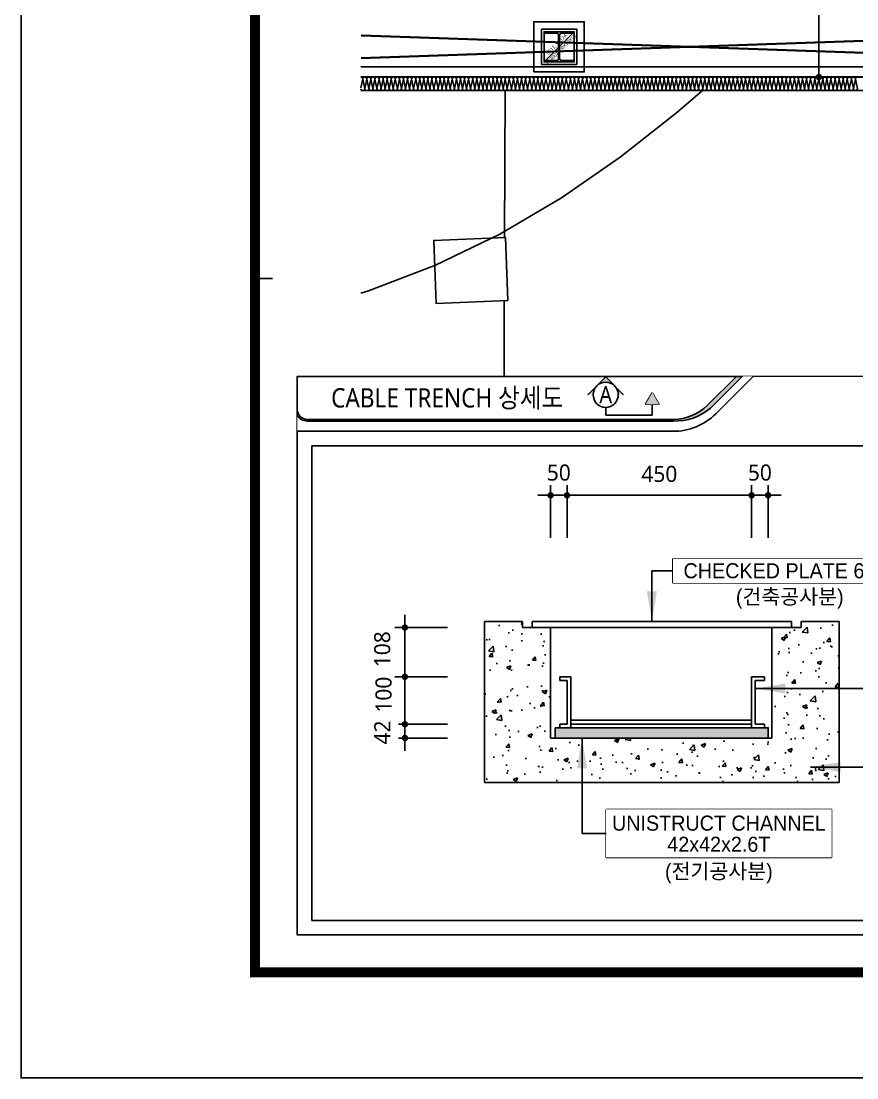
# Model space of a CAD drawing. Header units: millimetres. Extents: x 3355 to 129505, y 4600 to 34300.
# Drawn here: x 3355 to 11667, y 4600 to 15112 of the extents above; entities that cross this region are included whole.
import ezdxf
from ezdxf.enums import TextEntityAlignment as Align
from ezdxf.xclip import XClip

# ---------------------------------------------------------------- set-up
doc = ezdxf.new("R2010")
doc.units = ezdxf.units.MM
doc.header["$LTSCALE"] = 800
doc.header["$XCLIPFRAME"] = 0
for name, pattern in [('CEN', [62, 60, -1, 0, -1]), ('PHANTOM2', [1.25, 0.625, -0.125, 0.125, -0.125, 0.125, -0.125]), ('점선1', [2, 1.25, -0.75])]:
    doc.linetypes.add(name, pattern=pattern)
doc.layers.get('Defpoints').update_dxf_attribs({"color": 167})
for name, color, linetype in [('arch', 8, 'Continuous'), ('DETAIL', 2, 'Continuous'), ('DIM', 6, 'Continuous'), ('SYM', 3, 'Continuous'), ('XR-SHEET-SHT', 5, 'Continuous'), ('XREF', 7, 'CEN'), ('전선스케즐', 2, 'Continuous')]:
    doc.layers.add(name, color=color, linetype=linetype)
doc.layers.add('XR-SHEET-TEMP', color=171, linetype='Continuous', plot=False)
doc.layers.add('건축도면', color=9, linetype='Continuous', lineweight=25)
doc.styles.add('GHS', font='malgun.ttf')
doc.styles.add('돋움', font='')
doc.styles.add('맑은고딕', font='malgun.ttf')
doc.styles.add('스타일1', font='malgun.ttf')
doc.styles.get('돋움').set_extended_font_data('Dotum')
doc.dimstyles.new('Copy of PSD MI', dxfattribs={"dimscale": 100, "dimtxt": 1.5, "dimasz": 0.8, "dimexe": 1.25, "dimexo": 1.5, "dimgap": 0.6, "dimtad": 1, "dimdec": 0, "dimzin": 1, "dimdsep": 46, "dimlunit": 6, "dimtxsty": '맑은고딕', "dimblk": 'DOT', "dimcen": 2.5, "dimadec": 0, "dimazin": 0, "dimtfac": 1, "dimtdec": 0, "dimtix": 1, "dimtmove": 2, "dimatfit": 3, "dimfxl": 1, "dimtolj": 1, "dimtzin": 1, "dimarcsym": 0})

# ---------------------------------------------------------------- blocks, each defined once
blk = doc.blocks.new('XR-현황측량도')
at = {"color": 0}
blk.add_lwpolyline([(87949, 77003, 0.113814), (91117, 74545, 0.13394), (93095, 74047), (94071, 74047), (99828, 74046), (108550, 74046), (116948, 74022), (126987, 74021), (128740, 73975), (135159, 74063), (143027, 74044), (151690, 74037), (154883, 74051), (162789, 74142), (171655, 74152), (178948, 74224), (185441, 74258), (186412, 74405), (193068, 76972, 0.271364), (196517, 81929), (196870, 86053), (196859, 91789), (196871, 109951)], format="xyb", dxfattribs=at)
at = {"color": 0, "elevation": 94000}
blk.add_lwpolyline([(130410, 75138), (131039, 75205), (131039, 75205), (131744, 75304), (131744, 75304), (132444, 75434), (132444, 75434), (133135, 75601), (133135, 75601), (133815, 75810), (133815, 75810), (134479, 76066), (134479, 76066), (135121, 76374), (135121, 76374), (135733, 76735), (135733, 76735), (136317, 77142), (136317, 77142), (136877, 77582), (136877, 77582), (137136, 77803)], dxfattribs=at)
at = {"color": 0}
for points in [[(135174, 77803), (135168, 76340)], [(135165, 75713), (135159, 74063)]]:
    blk.add_lwpolyline(points, dxfattribs=at)
blk.add_lwpolyline([(135175, 76340), (135199, 75714), (134487, 75686), (134463, 76312)], close=True, dxfattribs=at)
blk = doc.blocks.new('*U144')
at = {"color": 0}
for points in [[(-34728.1, 0, -0.414214), (-34743.1, 15), (-34728.1, 85, 1), (-34758.1, 85), (-34743.1, 15, -0.414214), (-34758.1, 0, 0.414214)], [(-34698.1, 0, -0.414214), (-34713.1, 15), (-34698.1, 85, 1), (-34728.1, 85), (-34713.1, 15, -0.414214), (-34728.1, 0, 0.414214)], [(-34668.1, 0, -0.414214), (-34683.1, 15), (-34668.1, 85, 1), (-34698.1, 85), (-34683.1, 15, -0.414214), (-34698.1, 0, 0.414214)], [(-34638.1, 0, -0.414214), (-34653.1, 15), (-34638.1, 85, 1), (-34668.1, 85), (-34653.1, 15, -0.414214), (-34668.1, 0, 0.414214)], [(-34608.1, 0, -0.414214), (-34623.1, 15), (-34608.1, 85, 1), (-34638.1, 85), (-34623.1, 15, -0.414214), (-34638.1, 0, 0.414214)], [(-34578.1, 0, -0.414214), (-34593.1, 15), (-34578.1, 85, 1), (-34608.1, 85), (-34593.1, 15, -0.414214), (-34608.1, 0, 0.414214)], [(-34548.1, 0, -0.414214), (-34563.1, 15), (-34548.1, 85, 1), (-34578.1, 85), (-34563.1, 15, -0.414214), (-34578.1, 0, 0.414214)], [(-34518.1, 0, -0.414214), (-34533.1, 15), (-34518.1, 85, 1), (-34548.1, 85), (-34533.1, 15, -0.414214), (-34548.1, 0, 0.414214)], [(-34488.1, 0, -0.414214), (-34503.1, 15), (-34488.1, 85, 1), (-34518.1, 85), (-34503.1, 15, -0.414214), (-34518.1, 0, 0.414214)], [(-34458.1, 0, -0.414214), (-34473.1, 15), (-34458.1, 85, 1), (-34488.1, 85), (-34473.1, 15, -0.414214), (-34488.1, 0, 0.414214)], [(-34428.1, 0, -0.414214), (-34443.1, 15), (-34428.1, 85, 1), (-34458.1, 85), (-34443.1, 15, -0.414214), (-34458.1, 0, 0.414214)], [(-34398.1, 0, -0.414214), (-34413.1, 15), (-34398.1, 85, 1), (-34428.1, 85), (-34413.1, 15, -0.414214), (-34428.1, 0, 0.414214)], [(-34368.1, 0, -0.414214), (-34383.1, 15), (-34368.1, 85, 1), (-34398.1, 85), (-34383.1, 15, -0.414214), (-34398.1, 0, 0.414214)], [(-34338.1, 0, -0.414214), (-34353.1, 15), (-34338.1, 85, 1), (-34368.1, 85), (-34353.1, 15, -0.414214), (-34368.1, 0, 0.414214)], [(-34308.1, 0, -0.414214), (-34323.1, 15), (-34308.1, 85, 1), (-34338.1, 85), (-34323.1, 15, -0.414214), (-34338.1, 0, 0.414214)], [(-34278.1, 0, -0.414214), (-34293.1, 15), (-34278.1, 85, 1), (-34308.1, 85), (-34293.1, 15, -0.414214), (-34308.1, 0, 0.414214)], [(-34248.1, 0, -0.414214), (-34263.1, 15), (-34248.1, 85, 1), (-34278.1, 85), (-34263.1, 15, -0.414214), (-34278.1, 0, 0.414214)], [(-34218.1, 0, -0.414214), (-34233.1, 15), (-34218.1, 85, 1), (-34248.1, 85), (-34233.1, 15, -0.414214), (-34248.1, 0, 0.414214)], [(-34188.1, 0, -0.414214), (-34203.1, 15), (-34188.1, 85, 1), (-34218.1, 85), (-34203.1, 15, -0.414214), (-34218.1, 0, 0.414214)], [(-34158.1, 0, -0.414214), (-34173.1, 15), (-34158.1, 85, 1), (-34188.1, 85), (-34173.1, 15, -0.414214), (-34188.1, 0, 0.414214)], [(-34128.1, 0, -0.414214), (-34143.1, 15), (-34128.1, 85, 1), (-34158.1, 85), (-34143.1, 15, -0.414214), (-34158.1, 0, 0.414214)], [(-34098.1, 0, -0.414214), (-34113.1, 15), (-34098.1, 85, 1), (-34128.1, 85), (-34113.1, 15, -0.414214), (-34128.1, 0, 0.414214)], [(-34068.1, 0, -0.414214), (-34083.1, 15), (-34068.1, 85, 1), (-34098.1, 85), (-34083.1, 15, -0.414214), (-34098.1, 0, 0.414214)], [(-34038.1, 0, -0.414214), (-34053.1, 15), (-34038.1, 85, 1), (-34068.1, 85), (-34053.1, 15, -0.414214), (-34068.1, 0, 0.414214)], [(-34008.1, 0, -0.414214), (-34023.1, 15), (-34008.1, 85, 1), (-34038.1, 85), (-34023.1, 15, -0.414214), (-34038.1, 0, 0.414214)], [(-33978.1, 0, -0.414214), (-33993.1, 15), (-33978.1, 85, 1), (-34008.1, 85), (-33993.1, 15, -0.414214), (-34008.1, 0, 0.414214)], [(-33948.1, 0, -0.414214), (-33963.1, 15), (-33948.1, 85, 1), (-33978.1, 85), (-33963.1, 15, -0.414214), (-33978.1, 0, 0.414214)], [(-33918.1, 0, -0.414214), (-33933.1, 15), (-33918.1, 85, 1), (-33948.1, 85), (-33933.1, 15, -0.414214), (-33948.1, 0, 0.414214)], [(-33888.1, 0, -0.414214), (-33903.1, 15), (-33888.1, 85, 1), (-33918.1, 85), (-33903.1, 15, -0.414214), (-33918.1, 0, 0.414214)], [(-33858.1, 0, -0.414214), (-33873.1, 15), (-33858.1, 85, 1), (-33888.1, 85), (-33873.1, 15, -0.414214), (-33888.1, 0, 0.414214)], [(-33828.1, 0, -0.414214), (-33843.1, 15), (-33828.1, 85, 1), (-33858.1, 85), (-33843.1, 15, -0.414214), (-33858.1, 0, 0.414214)], [(-33798.1, 0, -0.414214), (-33813.1, 15), (-33798.1, 85, 1), (-33828.1, 85), (-33813.1, 15, -0.414214), (-33828.1, 0, 0.414214)], [(-33768.1, 0, -0.414214), (-33783.1, 15), (-33768.1, 85, 1), (-33798.1, 85), (-33783.1, 15, -0.414214), (-33798.1, 0, 0.414214)], [(-33738.1, 0, -0.414214), (-33753.1, 15), (-33738.1, 85, 1), (-33768.1, 85), (-33753.1, 15, -0.414214), (-33768.1, 0, 0.414214)], [(-33708.1, 0, -0.414214), (-33723.1, 15), (-33708.1, 85, 1), (-33738.1, 85), (-33723.1, 15, -0.414214), (-33738.1, 0, 0.414214)], [(-33678.1, 0, -0.414214), (-33693.1, 15), (-33678.1, 85, 1), (-33708.1, 85), (-33693.1, 15, -0.414214), (-33708.1, 0, 0.414214)], [(-33648.1, 0, -0.414214), (-33663.1, 15), (-33648.1, 85, 1), (-33678.1, 85), (-33663.1, 15, -0.414214), (-33678.1, 0, 0.414214)], [(-33618.1, 0, -0.414214), (-33633.1, 15), (-33618.1, 85, 1), (-33648.1, 85), (-33633.1, 15, -0.414214), (-33648.1, 0, 0.414214)], [(-33588.1, 0, -0.414214), (-33603.1, 15), (-33588.1, 85, 1), (-33618.1, 85), (-33603.1, 15, -0.414214), (-33618.1, 0, 0.414214)], [(-33558.1, 0, -0.414214), (-33573.1, 15), (-33558.1, 85, 1), (-33588.1, 85), (-33573.1, 15, -0.414214), (-33588.1, 0, 0.414214)], [(-33528.1, 0, -0.414214), (-33543.1, 15), (-33528.1, 85, 1), (-33558.1, 85), (-33543.1, 15, -0.414214), (-33558.1, 0, 0.414214)], [(-33498.1, 0, -0.414214), (-33513.1, 15), (-33498.1, 85, 1), (-33528.1, 85), (-33513.1, 15, -0.414214), (-33528.1, 0, 0.414214)], [(-33468.1, 0, -0.414214), (-33483.1, 15), (-33468.1, 85, 1), (-33498.1, 85), (-33483.1, 15, -0.414214), (-33498.1, 0, 0.414214)], [(-33438.1, 0, -0.414214), (-33453.1, 15), (-33438.1, 85, 1), (-33468.1, 85), (-33453.1, 15, -0.414214), (-33468.1, 0, 0.414214)], [(-33408.1, 0, -0.414214), (-33423.1, 15), (-33408.1, 85, 1), (-33438.1, 85), (-33423.1, 15, -0.414214), (-33438.1, 0, 0.414214)], [(-33378.1, 0, -0.414214), (-33393.1, 15), (-33378.1, 85, 1), (-33408.1, 85), (-33393.1, 15, -0.414214), (-33408.1, 0, 0.414214)], [(-33348.1, 0, -0.414214), (-33363.1, 15), (-33348.1, 85, 1), (-33378.1, 85), (-33363.1, 15, -0.414214), (-33378.1, 0, 0.414214)], [(-33318.1, 0, -0.414214), (-33333.1, 15), (-33318.1, 85, 1), (-33348.1, 85), (-33333.1, 15, -0.414214), (-33348.1, 0, 0.414214)], [(-33288.1, 0, -0.414214), (-33303.1, 15), (-33288.1, 85, 1), (-33318.1, 85), (-33303.1, 15, -0.414214), (-33318.1, 0, 0.414214)], [(-33258.1, 0, -0.414214), (-33273.1, 15), (-33258.1, 85, 1), (-33288.1, 85), (-33273.1, 15, -0.414214), (-33288.1, 0, 0.414214)], [(-33228.1, 0, -0.414214), (-33243.1, 15), (-33228.1, 85, 1), (-33258.1, 85), (-33243.1, 15, -0.414214), (-33258.1, 0, 0.414214)], [(-33198.1, 0, -0.414214), (-33213.1, 15), (-33198.1, 85, 1), (-33228.1, 85), (-33213.1, 15, -0.414214), (-33228.1, 0, 0.414214)], [(-33168.1, 0, -0.414214), (-33183.1, 15), (-33168.1, 85, 1), (-33198.1, 85), (-33183.1, 15, -0.414214), (-33198.1, 0, 0.414214)], [(-33138.1, 0, -0.414214), (-33153.1, 15), (-33138.1, 85, 1), (-33168.1, 85), (-33153.1, 15, -0.414214), (-33168.1, 0, 0.414214)], [(-33108.1, 0, -0.414214), (-33123.1, 15), (-33108.1, 85, 1), (-33138.1, 85), (-33123.1, 15, -0.414214), (-33138.1, 0, 0.414214)], [(-33078.1, 0, -0.414214), (-33093.1, 15), (-33078.1, 85, 1), (-33108.1, 85), (-33093.1, 15, -0.414214), (-33108.1, 0, 0.414214)], [(-33048.1, 0, -0.414214), (-33063.1, 15), (-33048.1, 85, 1), (-33078.1, 85), (-33063.1, 15, -0.414214), (-33078.1, 0, 0.414214)], [(-33018.1, 0, -0.414214), (-33033.1, 15), (-33018.1, 85, 1), (-33048.1, 85), (-33033.1, 15, -0.414214), (-33048.1, 0, 0.414214)], [(-32988.1, 0, -0.414214), (-33003.1, 15), (-32988.1, 85, 1), (-33018.1, 85), (-33003.1, 15, -0.414214), (-33018.1, 0, 0.414214)], [(-32958.1, 0, -0.414214), (-32973.1, 15), (-32958.1, 85, 1), (-32988.1, 85), (-32973.1, 15, -0.414214), (-32988.1, 0, 0.414214)], [(-32928.1, 0, -0.414214), (-32943.1, 15), (-32928.1, 85, 1), (-32958.1, 85), (-32943.1, 15, -0.414214), (-32958.1, 0, 0.414214)], [(-32898.1, 0, -0.414214), (-32913.1, 15), (-32898.1, 85, 1), (-32928.1, 85), (-32913.1, 15, -0.414214), (-32928.1, 0, 0.414214)], [(-32868.1, 0, -0.414214), (-32883.1, 15), (-32868.1, 85, 1), (-32898.1, 85), (-32883.1, 15, -0.414214), (-32898.1, 0, 0.414214)], [(-32838.1, 0, -0.414214), (-32853.1, 15), (-32838.1, 85, 1), (-32868.1, 85), (-32853.1, 15, -0.414214), (-32868.1, 0, 0.414214)], [(-32808.1, 0, -0.414214), (-32823.1, 15), (-32808.1, 85, 1), (-32838.1, 85), (-32823.1, 15, -0.414214), (-32838.1, 0, 0.414214)], [(-32778.1, 0, -0.414214), (-32793.1, 15), (-32778.1, 85, 1), (-32808.1, 85), (-32793.1, 15, -0.414214), (-32808.1, 0, 0.414214)], [(-32748.1, 0, -0.414214), (-32763.1, 15), (-32748.1, 85, 1), (-32778.1, 85), (-32763.1, 15, -0.414214), (-32778.1, 0, 0.414214)], [(-32718.1, 0, -0.414214), (-32733.1, 15), (-32718.1, 85, 1), (-32748.1, 85), (-32733.1, 15, -0.414214), (-32748.1, 0, 0.414214)], [(-32688.1, 0, -0.414214), (-32703.1, 15), (-32688.1, 85, 1), (-32718.1, 85), (-32703.1, 15, -0.414214), (-32718.1, 0, 0.414214)], [(-32658.1, 0, -0.414214), (-32673.1, 15), (-32658.1, 85, 1), (-32688.1, 85), (-32673.1, 15, -0.414214), (-32688.1, 0, 0.414214)], [(-32628.1, 0, -0.414214), (-32643.1, 15), (-32628.1, 85, 1), (-32658.1, 85), (-32643.1, 15, -0.414214), (-32658.1, 0, 0.414214)], [(-32598.1, 0, -0.414214), (-32613.1, 15), (-32598.1, 85, 1), (-32628.1, 85), (-32613.1, 15, -0.414214), (-32628.1, 0, 0.414214)], [(-32568.1, 0, -0.414214), (-32583.1, 15), (-32568.1, 85, 1), (-32598.1, 85), (-32583.1, 15, -0.414214), (-32598.1, 0, 0.414214)], [(-32538.1, 0, -0.414214), (-32553.1, 15), (-32538.1, 85, 1), (-32568.1, 85), (-32553.1, 15, -0.414214), (-32568.1, 0, 0.414214)], [(-32508.1, 0, -0.414214), (-32523.1, 15), (-32508.1, 85, 1), (-32538.1, 85), (-32523.1, 15, -0.414214), (-32538.1, 0, 0.414214)], [(-32478.1, 0, -0.414214), (-32493.1, 15), (-32478.1, 85, 1), (-32508.1, 85), (-32493.1, 15, -0.414214), (-32508.1, 0, 0.414214)], [(-32448.1, 0, -0.414214), (-32463.1, 15), (-32448.1, 85, 1), (-32478.1, 85), (-32463.1, 15, -0.414214), (-32478.1, 0, 0.414214)], [(-32418.1, 0, -0.414214), (-32433.1, 15), (-32418.1, 85, 1), (-32448.1, 85), (-32433.1, 15, -0.414214), (-32448.1, 0, 0.414214)], [(-32388.1, 0, -0.414214), (-32403.1, 15), (-32388.1, 85, 1), (-32418.1, 85), (-32403.1, 15, -0.414214), (-32418.1, 0, 0.414214)], [(-32358.1, 0, -0.414214), (-32373.1, 15), (-32358.1, 85, 1), (-32388.1, 85), (-32373.1, 15, -0.414214), (-32388.1, 0, 0.414214)], [(-32328.1, 0, -0.414214), (-32343.1, 15), (-32328.1, 85, 1), (-32358.1, 85), (-32343.1, 15, -0.414214), (-32358.1, 0, 0.414214)], [(-32298.1, 0, -0.414214), (-32313.1, 15), (-32298.1, 85, 1), (-32328.1, 85), (-32313.1, 15, -0.414214), (-32328.1, 0, 0.414214)], [(-32268.1, 0, -0.414214), (-32283.1, 15), (-32268.1, 85, 1), (-32298.1, 85), (-32283.1, 15, -0.414214), (-32298.1, 0, 0.414214)], [(-32238.1, 0, -0.414214), (-32253.1, 15), (-32238.1, 85, 1), (-32268.1, 85), (-32253.1, 15, -0.414214), (-32268.1, 0, 0.414214)], [(-32208.1, 0, -0.414214), (-32223.1, 15), (-32208.1, 85, 1), (-32238.1, 85), (-32223.1, 15, -0.414214), (-32238.1, 0, 0.414214)], [(-32178.1, 0, -0.414214), (-32193.1, 15), (-32178.1, 85, 1), (-32208.1, 85), (-32193.1, 15, -0.414214), (-32208.1, 0, 0.414214)], [(-32148.1, 0, -0.414214), (-32163.1, 15), (-32148.1, 85, 1), (-32178.1, 85), (-32163.1, 15, -0.414214), (-32178.1, 0, 0.414214)], [(-32118.1, 0, -0.414214), (-32133.1, 15), (-32118.1, 85, 1), (-32148.1, 85), (-32133.1, 15, -0.414214), (-32148.1, 0, 0.414214)], [(-32088.1, 0, -0.414214), (-32103.1, 15), (-32088.1, 85, 1), (-32118.1, 85), (-32103.1, 15, -0.414214), (-32118.1, 0, 0.414214)], [(-32058.1, 0, -0.414214), (-32073.1, 15), (-32058.1, 85, 1), (-32088.1, 85), (-32073.1, 15, -0.414214), (-32088.1, 0, 0.414214)], [(-32028.1, 0, -0.414214), (-32043.1, 15), (-32028.1, 85, 1), (-32058.1, 85), (-32043.1, 15, -0.414214), (-32058.1, 0, 0.414214)], [(-31998.1, 0, -0.414214), (-32013.1, 15), (-31998.1, 85, 1), (-32028.1, 85), (-32013.1, 15, -0.414214), (-32028.1, 0, 0.414214)], [(-31968.1, 0, -0.414214), (-31983.1, 15), (-31968.1, 85, 1), (-31998.1, 85), (-31983.1, 15, -0.414214), (-31998.1, 0, 0.414214)], [(-31938.1, 0, -0.414214), (-31953.1, 15), (-31938.1, 85, 1), (-31968.1, 85), (-31953.1, 15, -0.414214), (-31968.1, 0, 0.414214)], [(-31908.1, 0, -0.414214), (-31923.1, 15), (-31908.1, 85, 1), (-31938.1, 85), (-31923.1, 15, -0.414214), (-31938.1, 0, 0.414214)], [(-31878.1, 0, -0.414214), (-31893.1, 15), (-31878.1, 85, 1), (-31908.1, 85), (-31893.1, 15, -0.414214), (-31908.1, 0, 0.414214)], [(-31848.1, 0, -0.414214), (-31863.1, 15), (-31848.1, 85, 1), (-31878.1, 85), (-31863.1, 15, -0.414214), (-31878.1, 0, 0.414214)], [(-31818.1, 0, -0.414214), (-31833.1, 15), (-31818.1, 85, 1), (-31848.1, 85), (-31833.1, 15, -0.414214), (-31848.1, 0, 0.414214)], [(-31788.1, 0, -0.414214), (-31803.1, 15), (-31788.1, 85, 1), (-31818.1, 85), (-31803.1, 15, -0.414214), (-31818.1, 0, 0.414214)], [(-31758.1, 0, -0.414214), (-31773.1, 15), (-31758.1, 85, 1), (-31788.1, 85), (-31773.1, 15, -0.414214), (-31788.1, 0, 0.414214)], [(-31728.1, 0, -0.414214), (-31743.1, 15), (-31728.1, 85, 1), (-31758.1, 85), (-31743.1, 15, -0.414214), (-31758.1, 0, 0.414214)], [(-31698.1, 0, -0.414214), (-31713.1, 15), (-31698.1, 85, 1), (-31728.1, 85), (-31713.1, 15, -0.414214), (-31728.1, 0, 0.414214)], [(-31668.1, 0, -0.414214), (-31683.1, 15), (-31668.1, 85, 1), (-31698.1, 85), (-31683.1, 15, -0.414214), (-31698.1, 0, 0.414214)], [(-31638.1, 0, -0.414214), (-31653.1, 15), (-31638.1, 85, 1), (-31668.1, 85), (-31653.1, 15, -0.414214), (-31668.1, 0, 0.414214)], [(-31608.1, 0, -0.414214), (-31623.1, 15), (-31608.1, 85, 1), (-31638.1, 85), (-31623.1, 15, -0.414214), (-31638.1, 0, 0.414214)], [(-31578.1, 0, -0.414214), (-31593.1, 15), (-31578.1, 85, 1), (-31608.1, 85), (-31593.1, 15, -0.414214), (-31608.1, 0, 0.414214)], [(-31548.1, 0, -0.414214), (-31563.1, 15), (-31548.1, 85, 1), (-31578.1, 85), (-31563.1, 15, -0.414214), (-31578.1, 0, 0.414214)], [(-31518.1, 0, -0.414214), (-31533.1, 15), (-31518.1, 85, 1), (-31548.1, 85), (-31533.1, 15, -0.414214), (-31548.1, 0, 0.414214)], [(-31488.1, 0, -0.414214), (-31503.1, 15), (-31488.1, 85, 1), (-31518.1, 85), (-31503.1, 15, -0.414214), (-31518.1, 0, 0.414214)], [(-31458.1, 0, -0.414214), (-31473.1, 15), (-31458.1, 85, 1), (-31488.1, 85), (-31473.1, 15, -0.414214), (-31488.1, 0, 0.414214)], [(-31428.1, 0, -0.414214), (-31443.1, 15), (-31428.1, 85, 1), (-31458.1, 85), (-31443.1, 15, -0.414214), (-31458.1, 0, 0.414214)], [(-31398.1, 0, -0.414214), (-31413.1, 15), (-31398.1, 85, 1), (-31428.1, 85), (-31413.1, 15, -0.414214), (-31428.1, 0, 0.414214)], [(-31368.1, 0, -0.414214), (-31383.1, 15), (-31368.1, 85, 1), (-31398.1, 85), (-31383.1, 15, -0.414214), (-31398.1, 0, 0.414214)], [(-31338.1, 0, -0.414214), (-31353.1, 15), (-31338.1, 85, 1), (-31368.1, 85), (-31353.1, 15, -0.414214), (-31368.1, 0, 0.414214)], [(-31308.1, 0, -0.414214), (-31323.1, 15), (-31308.1, 85, 1), (-31338.1, 85), (-31323.1, 15, -0.414214), (-31338.1, 0, 0.414214)], [(-31278.1, 0, -0.414214), (-31293.1, 15), (-31278.1, 85, 1), (-31308.1, 85), (-31293.1, 15, -0.414214), (-31308.1, 0, 0.414214)], [(-31248.1, 0, -0.414214), (-31263.1, 15), (-31248.1, 85, 1), (-31278.1, 85), (-31263.1, 15, -0.414214), (-31278.1, 0, 0.414214)], [(-31218.1, 0, -0.414214), (-31233.1, 15), (-31218.1, 85, 1), (-31248.1, 85), (-31233.1, 15, -0.414214), (-31248.1, 0, 0.414214)], [(-31188.1, 0, -0.414214), (-31203.1, 15), (-31188.1, 85, 1), (-31218.1, 85), (-31203.1, 15, -0.414214), (-31218.1, 0, 0.414214)], [(-31158.1, 0, -0.414214), (-31173.1, 15), (-31158.1, 85, 1), (-31188.1, 85), (-31173.1, 15, -0.414214), (-31188.1, 0, 0.414214)], [(-31128.1, 0, -0.414214), (-31143.1, 15), (-31128.1, 85, 1), (-31158.1, 85), (-31143.1, 15, -0.414214), (-31158.1, 0, 0.414214)], [(-31098.1, 0, -0.414214), (-31113.1, 15), (-31098.1, 85, 1), (-31128.1, 85), (-31113.1, 15, -0.414214), (-31128.1, 0, 0.414214)]]:
    blk.add_lwpolyline(points, format="xyb", dxfattribs=at)
blk = doc.blocks.new('S-SC12A')
at = {"color": 0}
blk.add_line((-150, -150), (150, 150), dxfattribs=at)
for points in [[(-175, 175), (175, 175), (175, -175), (-175, -175)], [(-150, 150), (150, 150), (150, -150), (-150, -150)]]:
    blk.add_lwpolyline(points, close=True, dxfattribs=at)
blk.add_lwpolyline([(-150, -150), (-150, -135), (-23, -135, 0.414214), (-5, -117), (-5, 117, 0.414214), (-23, 135), (-150, 135), (-150, 150), (150, 150), (150, 135), (23, 135, 0.414214), (5, 117), (5, -117, 0.414214), (23, -135), (150, -135), (150, -150)], format="xyb", close=True, dxfattribs=at)
at = {"color": 0, "style": '스타일1'}
blk.add_text('H-300X300X10X15', height=35, rotation=45, dxfattribs=at).set_placement((19, -23), align=Align.MIDDLE_CENTER)
blk.add_text('SC12, SC12A', height=35, rotation=45, dxfattribs=at).set_placement((-109, -83))
blk = doc.blocks.new('XR-PLAN', base_point=(461, 408))
at = {"layer": 'arch'}
for p, q in [((53190, 42700), (67000, 42700)), ((52900, 42600), (67000, 42600)), ((52900, 42465), (67000, 42465))]:
    blk.add_line(p, q, dxfattribs=at)
at = {"layer": 'arch', "linetype": 'PHANTOM2', "ltscale": 3, "const_width": 20}
for points in [[(53700, 43100), (65300, 42700)], [(53700, 42700), (65300, 43100)]]:
    blk.add_lwpolyline(points, dxfattribs=at)
at = {"layer": 'arch', "ltscale": 3}
blk.add_lwpolyline([(57950, 42650), (58450, 42650), (58450, 43150), (57950, 43150)], close=True, dxfattribs=at)
at = {"layer": 'arch'}
ref = blk.add_blockref('XR-현황측량도', (-77510, -35338), dxfattribs=at)
XClip(ref).set_block_clipping_path([(86810.4680804907, 39538.2997129494), (224210.4680804907, 149938.2997129495)])
blk.add_blockref('S-SC12A', (58200, 42900), dxfattribs=at)
at = {"layer": 'arch', "xscale": 1.35, "yscale": 1.35, "zscale": 1.35, "rotation": 180}
blk.add_blockref('*U144', (14244, 42600), dxfattribs=at)
blk = doc.blocks.new('XR-FORM-EE', base_point=(461, 408))
at = {"layer": 'XR-SHEET-SHT', "color": 5}
blk.add_lwpolyline([(0, 118800), (168200, 118800), (168200, 0), (0, 0)], close=True, dxfattribs=at)
at = {"layer": 'XR-SHEET-SHT', "color": 5, "const_width": 400}
blk.add_lwpolyline([(9300, 114600), (163900, 114600), (163900, 4200), (9300, 4200)], close=True, dxfattribs=at)
at = {"layer": 'XR-SHEET-TEMP'}
blk.add_line((9300, 31800), (10000, 31800), dxfattribs=at)
blk = doc.blocks.new('DOT')
at = {"color": 0, "linetype": 'ByBlock'}
blk.add_line((-0.5, 0), (-1, 0), dxfattribs=at)
at = {"color": 0, "linetype": 'ByBlock', "const_width": 0.5}
blk.add_lwpolyline([(-0.25, 0, 1), (0.25, 0, 1)], format="xyb", close=True, dxfattribs=at)
blk = doc.blocks.new('*D222')
at = {"layer": 'Defpoints', "color": 0, "ltscale": 2, "transparency": 16777216}
for p in [(13106, 15256), (11289, 14556), (13106, 14556, 0)]:
    blk.add_point(p, dxfattribs=at)
at = {"layer": 'DIM', "color": 0, "lineweight": -2, "ltscale": 2, "transparency": 16777216}
for p, q in [((12986, 15256), (11189, 15256)), ((11289, 15192), (11289, 14620)), ((12986, 14556), (11189, 14556))]:
    blk.add_line(p, q, dxfattribs=at)
at = {"layer": 'DIM', "color": 0, "lineweight": -2, "ltscale": 2, "transparency": 16777216, "xscale": 64, "yscale": 64, "zscale": 64}
for p, rotation in [((11289, 15256), 90), ((11289, 14556), 270)]:
    blk.add_blockref('DOT', p, dxfattribs=dict(at, rotation=rotation))
blk = doc.blocks.new('_DOT')
at = {"color": 0, "linetype": 'ByBlock'}
blk.add_line((-0.5, 0), (-1, 0), dxfattribs=at)
at = {"color": 0, "linetype": 'ByBlock', "const_width": 0.5}
blk.add_lwpolyline([(-0.25, 0, 1), (0.25, 0, 1)], format="xyb", close=True, dxfattribs=at)
blk = doc.blocks.new('A5')
at = {"layer": 'SYM'}
blk.add_lwpolyline([(0, 0), (0.83, 1.44), (-0.83, 1.44)], close=True, dxfattribs=at)
at = {"color": 6}
blk.add_wipeout([(-0.83, 1.44), (0.83, 1.44), (0, 0)], dxfattribs=at).dxf.layer = 'SYM'
at = {"layer": 'SYM'}
h = blk.add_hatch(color=6, dxfattribs=at)
h.dxf.hatch_style = 1
h.paths.add_polyline_path([(-0.83, 1.44), (0, 0), (0.83, 1.44)])

msp = doc.modelspace()

# ---------------------------------------------------------------- linework, layer by layer
at = {"layer": 'DIM'}
msp.add_line((11288.58041, 14656.12697, 0), (11288.58041, 15106.12697, 0), dxfattribs=at)
at = {"layer": 'SYM'}
msp.add_lwpolyline([(14170.94672, 11578.99828), (6101.58785, 11578.74481), (6101.37771, 6022.30907), (14170.91209, 6022.30907)], close=True, dxfattribs=at)

# ---------------------------------------------------------------- block references
at = {"layer": 'XREF', "xscale": 0.25, "yscale": 0.25, "zscale": 0.25}
msp.add_blockref('XR-FORM-EE', (3469.85398, 4702.54534), dxfattribs=at)
at = {"layer": '건축도면', "color": 1, "linetype": '점선1', "ltscale": 0.2}
ref = msp.add_blockref('XR-PLAN', (-49033.32308, -27635.43025), dxfattribs=at)
XClip(ref).set_block_clipping_path([(56227.7345986668, 39479.2603850555), (77438.0684519374, 60194.2361228569)])
ref = msp.add_blockref('XR-PLAN', (-6983.32308, -27635.43025), dxfattribs=at)
XClip(ref).set_block_clipping_path([(56227.7345986668, 39479.2603850555), (77438.0684519374, 60194.2361228569)])

# ---------------------------------------------------------------- dimensions: what is measured, and where the dimension line sits
at = {"layer": 'DIM', "color": 6, "ltscale": 2}
dim = msp.add_linear_dim(base=(11288.58041, 14556.12697), p1=(13105.64951, 15256.12697), p2=(13105.64951, 14556.12697, 0), angle=270, text=' ', dimstyle='Copy of PSD MI', override={"dimscale": 80, "dimtxt": 2, "dimblk": 'DOT', "dimclrt": 3, "dimfxl": 0.18}, dxfattribs=at)
dim.commit()
dim.dimension.update_dxf_attribs({"geometry": '*D222', "text_midpoint": (11942.58041, 14556.12697), "dimtype": 160})

# ---------------------------------------------------------------- next in the draw order: wipeouts: each hides what was drawn before it
msp.add_wipeout([(14170.94672, 11578.99828), (6101.58785, 11578.74481), (6101.37771, 6022.30907), (14170.91209, 6022.30907)]).dxf.layer = 'SYM'

# ---------------------------------------------------------------- next in the draw order: hatches: boundary and pattern name
at = {"layer": 'arch'}
h = msp.add_hatch(dxfattribs=at)
h.set_pattern_fill('AR-CONC', color=256, scale=60, style=0)
h.set_pattern_definition([(50, (-7374.08, 368.65), (430.356, -37.651), [45, -495]), (355, (-7374.1, 368.65), (-83.251, 451.315), [36, -396]), (100.4514, (-7338.2, 365.5), (347.106, 413.664), [38.244, -420.685]), (46.1842, (-7374.1, 488.65), (640.345, -99.311), [67.5, -742.5]), (96.6356, (-7320.7, 480.4), (560.798, 584.47), [57.366, -631.028]), (351.1842, (-7374.1, 488.65), (560.797, 584.471), [54, -594]), (21, (-7314.08, 458.65), (358.144, -241.5713), [45, -495]), (326, (-7314.1, 458.65), (145.989, 435.09), [36, -396]), (71.4514, (-7284.24, 438.52), (504.1336, 193.518), [38.244, -420.685]), (37.5, (-7374.08, 368.65), (7.2959, 199.7363), [0, -391.2, 0, -402, 0, -397.5]), (7.5, (-7374.08, 368.65), (157.8417, 236.647), [0, -229.2, 0, -382.2, 0, -151.5]), (327.5, (-7507.88, 368.65), (320.2935, -13.5329), [0, -150, 0, -468, 0, -621]), (317.5, (-7567.88, 368.65), (349.9117, 60.063), [0, -195, 0, -310.8, 0, -441])])
h.paths.add_polyline_path([(7964.78794, 7536.89697), (7964.78794, 9140.79565), (8342.23634, 9140.79565), (8342.23634, 9079.97949), (8436.53184, 9079.97949), (8620.63221, 9079.97949), (8620.63221, 7981.05927), (10820.63221, 7981.05927), (10820.63221, 9079.97949), (11018.40956, 9079.97949), (11112.70507, 9079.97949), (11112.70507, 9140.79565), (11490.15347, 9140.79565), (11490.15347, 7536.89697)])
at = {"layer": 'SYM'}
h = msp.add_hatch(color=256, dxfattribs=at)
edge = h.paths.add_edge_path()
edge.add_arc((6200.26894, 11249.64728), 98.68109, 180, 270)
edge.add_line((6200.26894, 11150.9662), (9843.57265, 11150.9662))
edge.add_arc((9840.26123, 11636.07982), 485.12493, 270.391098577, 314.608901422)
edge.add_line((10180.94685, 11290.71116), (10468.9805, 11578.74481))
edge.add_line((10468.9805, 11578.74481), (10526.9018, 11578.74481))
edge.add_line((10526.9018, 11578.74481), (10209.9075, 11261.75051))
edge.add_arc((9865.65287, 11661.73249), 527.728, 267.60810539, 310.717767026, ccw=False)
edge.add_line((9843.6285, 11134.46428), (6200.26894, 11134.46428))
edge.add_arc((6200.26894, 11249.64728), 115.183, 211.048270857, 270, ccw=False)
edge.add_line((6101.58785, 11190.24049), (6101.58785, 11249.64728))
h = msp.add_hatch(color=256, dxfattribs=at)
h.paths.add_polyline_path([(9080.38476, 11484.22293), (8991.71332, 11395.55149), (9043.65585, 11395.55149, -0.1989123673)])
h.paths.add_polyline_path([(9257.72764, 11484.22293), (9169.0562, 11572.89437), (9080.38476, 11484.22293, -0.4142135625)])
h.paths.add_polyline_path([(9257.72764, 11484.22293, -0.1989123674), (9294.45656, 11395.55149), (9346.39909, 11395.55149)])
at = {"layer": '건축도면'}
msp.add_hatch(color=256, dxfattribs=at).paths.add_polyline_path([(8934.07464, 7981.05927), (10785.14421, 7981.05927), (10785.14421, 8082.39707), (10749.65621, 8082.39707), (10620.63221, 8082.39707), (8820.63221, 8082.39707), (8712.63221, 8082.39707), (8666.63221, 8082.39707), (8666.63221, 7981.05927)])

# ---------------------------------------------------------------- next in the draw order: linework, layer by layer
at = {"color": 7}
for p, q in [((7964.78794, 9140.79565), (8342.23634, 9140.79565)), ((8342.23634, 9140.79565), (8342.23634, 9079.97949)), ((8342.23634, 9079.97949), (8620.63221, 9079.97949)), ((8620.63221, 9079.97949), (8620.63221, 7981.05927)), ((10820.63221, 9079.97949), (10820.63221, 7981.05927)), ((11112.70507, 9079.97949), (10820.63221, 9079.97949)), ((11490.15347, 9140.79565), (11112.70507, 9140.79565)), ((11112.70507, 9140.79565), (11112.70507, 9079.97949)), ((8620.63221, 7981.05927), (10820.63221, 7981.05927))]:
    msp.add_line(p, q, dxfattribs=at)
at = {"color": 3}
for p, q in [((8436.53184, 9140.79565), (8436.53184, 9079.97949)), ((8436.53184, 9140.79565), (10820.63221, 9140.79565)), ((8436.53184, 9079.97949), (11018.40956, 9079.97949)), ((11018.40956, 9140.79565), (8634.30919, 9140.79565)), ((11018.40956, 9140.79565), (11018.40956, 9079.97949))]:
    msp.add_line(p, q, dxfattribs=at)
at = {"layer": 'DETAIL', "color": 3}
for p, q in [((8712.63221, 8589.74073), (8712.63221, 8553.74073)), ((8820.63221, 8589.74073), (8712.63221, 8589.74073)), ((8712.63221, 8553.74073), (8784.63221, 8553.74073)), ((8784.63221, 8553.74073), (8784.63221, 8118.21707)), ((8820.63221, 8082.39707), (8820.63221, 8589.74073)), ((10620.63221, 8589.74073), (10620.63221, 8082.39707)), ((10749.65621, 8589.74073), (10620.63221, 8589.74073)), ((10656.63221, 8118.21707), (10656.63221, 8553.74073)), ((10656.63221, 8553.74073), (10749.65621, 8553.74073)), ((10749.65621, 8553.74073), (10749.65621, 8589.74073)), ((8784.63221, 8118.21707), (8712.63221, 8118.21707)), ((8712.63221, 8118.21707), (8712.63221, 8082.39707)), ((8820.63221, 8163.65051), (8820.63221, 8123.33051)), ((10620.63221, 8158.53707), (8820.63221, 8158.53707)), ((8820.63221, 8158.53707), (8820.63221, 8118.21707)), ((8820.63221, 8118.21707), (10620.63221, 8118.21707)), ((10656.63221, 8158.53707), (10656.63221, 8118.21707)), ((10749.65621, 8118.21707), (10656.63221, 8118.21707)), ((10749.65621, 8082.39707), (10749.65621, 8118.21707)), ((8712.63221, 8082.39707), (8820.63221, 8082.39707)), ((10620.63221, 8082.39707), (10749.65621, 8082.39707))]:
    msp.add_line(p, q, dxfattribs=at)
at = {"layer": 'DIM', "color": 6, "ltscale": 2}
for p, q in [((8620.63221, 9971.008), (8620.63221, 10495.20379)), ((8784.63221, 9971.008), (8784.63221, 10495.20379)), ((8784.63221, 9971.008), (8784.63221, 10495.20379)), ((10620.63221, 9971.008), (10620.63221, 10495.20379)), ((10620.63221, 9971.008), (10620.63221, 10495.20379)), ((10784.63221, 9971.008), (10784.63221, 10495.20379)), ((8556.63221, 10395.20379), (8492.63221, 10395.20379)), ((8784.63221, 10395.20379), (8620.63221, 10395.20379)), ((8848.63221, 10395.20379), (10556.63221, 10395.20379)), ((8848.63221, 10395.20379), (8912.63221, 10395.20379)), ((10556.63221, 10395.20379), (10492.63221, 10395.20379)), ((10784.63221, 10395.20379), (10620.63221, 10395.20379)), ((10848.63221, 10395.20379), (10912.63221, 10395.20379)), ((7171.87107, 9143.97949), (7171.87107, 9207.97949)), ((7596.06686, 9079.97949), (7071.87107, 9079.97949)), ((7171.87107, 8589.74073), (7171.87107, 9079.97949)), ((7171.87107, 8525.74073), (7171.87107, 8787.97949)), ((7596.06686, 8589.74073), (7071.87107, 8589.74073)), ((7171.87107, 8525.74073), (7171.87107, 8182.21707)), ((7171.87107, 8182.21707), (7171.87107, 8246.21707)), ((7596.06686, 8118.21707), (7071.87107, 8118.21707)), ((7171.87107, 7981.05927), (7171.87107, 8118.21707)), ((7596.06686, 7981.05927), (7071.87107, 7981.05927)), ((7171.87107, 7917.05927), (7171.87107, 7853.05927))]:
    msp.add_line(p, q, dxfattribs=at)
at = {"layer": 'SYM'}
for p, q in [((8991.71332, 11395.55149), (9169.0562, 11572.89437)), ((9169.0562, 11572.89437), (9346.39909, 11395.55149)), ((9632.58996, 11192.61665), (9632.58996, 11415.79728)), ((9169.0562, 11270.15113), (9169.0562, 11192.61665)), ((9169.0562, 11192.61665), (9632.58996, 11192.61665))]:
    msp.add_line(p, q, dxfattribs=at)
at = {"layer": 'SYM', "color": 6}
for p, q in [((9628.58203, 9643.79887), (9628.58203, 9140.79565)), ((9628.58203, 9643.79887), (9838.12348, 9643.79887)), ((12131.7209, 8473.51897), (10656.63221, 8473.51897)), ((8934.07464, 7031.92633), (8934.07464, 7981.05927)), ((12131.7209, 7692.06606), (11205.85624, 7692.06606))]:
    msp.add_line(p, q, dxfattribs=at)
at = {"layer": 'SYM'}
for points in [[(6101.58785, 11249.64728, 0.4142135624), (6200.26894, 11150.9662), (9843.57265, 11150.9662, 0.1953667434), (10180.94685, 11290.71116), (10468.9805, 11578.74481)], [(10468.9805, 11578.74481), (6101.58785, 11578.74481), (6101.58785, 11249.64728, 0.4142135624), (6200.26894, 11150.9662), (9843.57265, 11150.9662, 0.1953667434), (10180.94685, 11290.71116), (10468.9805, 11578.74481)], [(6101.58785, 11249.64728), (6101.58785, 11190.24049, 0.2630528203), (6200.26894, 11134.46428), (9843.6285, 11134.46428, 0.1903517136), (10209.9075, 11261.75051)]]:
    msp.add_lwpolyline(points, format="xyb", dxfattribs=at)
for points in [[(10209.9075, 11261.75051), (10526.9018, 11578.74481), (10468.9805, 11578.74481)], [(10264.68982, 11206.42608), (10637.00855, 11578.74481), (14170.94672, 11578.99828), (14170.91209, 6022.30907)], [(14170.91209, 6022.30907), (6101.37771, 6022.30907), (6101.58785, 11032.15242), (9836.5665, 11032.15242)]]:
    msp.add_lwpolyline(points, dxfattribs=at)
msp.add_circle((9169.0562, 11395.55149), 125.40036, dxfattribs=at)
for centre, radius, start, end in [((9169.0562, 11395.55149), 125.40036, 90, 270), ((9169.0562, 11395.55149), 125.40036, 270, 90), ((9840.26123, 11636.07982), 603.93871, 269.649477228, 314.649476991)]:
    msp.add_arc(centre, radius, start, end, dxfattribs=at)
at = {"layer": 'SYM', "color": 6}
for points in [[(9628.58203, 9140.79565), (9578.58203, 9440.79565), (9678.58203, 9440.79565)], [(10656.63221, 8473.51897), (10956.63221, 8523.51897), (10956.63221, 8423.51897)], [(8934.07464, 7981.05927), (8984.07464, 7681.05927), (8884.07464, 7681.05927)], [(11205.85624, 7692.06606), (11505.85624, 7742.06606), (11505.85624, 7642.06606)]]:
    msp.add_solid(points, dxfattribs=at)
at = {"layer": '건축도면'}
for p, q in [((7964.78794, 9140.79565), (7964.78794, 7536.89697)), ((11490.15347, 9140.79565), (11490.15347, 7536.89697)), ((8666.63221, 8082.39707), (8666.63221, 7981.05927)), ((8712.63221, 8082.39707), (8666.63221, 8082.39707)), ((10749.65621, 8082.39707), (10785.14421, 8082.39707)), ((10785.14421, 8082.39707), (10785.14421, 7981.05927)), ((8620.63221, 7981.05927), (10820.63221, 7981.05927)), ((8620.63221, 7981.05927), (10820.63221, 7981.05927)), ((7964.78794, 7536.89697), (11490.15347, 7536.89697))]:
    msp.add_line(p, q, dxfattribs=at)
msp.add_lwpolyline([(8666.63221, 8082.39707), (10785.14421, 8082.39707), (10785.14421, 7981.05927), (8666.63221, 7981.05927)], close=True, dxfattribs=at)
at = {"layer": '전선스케즐', "color": 6}
msp.add_line((6245.33785, 10888.40242), (6245.33785, 6166.05279), dxfattribs=at)
msp.add_lwpolyline([(6245.33785, 6166.05279), (14017.57873, 6166.05279), (14017.57874, 10888.40242), (6245.33785, 10888.40242)], dxfattribs=at)

# ---------------------------------------------------------------- next in the draw order: block references
at = {"layer": 'DIM', "color": 6, "yscale": 64, "zscale": 64}
for p, xscale, rotation in [((8620.63221, 10395.20379), -64, 180), ((10620.63221, 10395.20379), -64, 180), ((10620.63221, 10395.20379), -64, 180), ((7171.87107, 9079.97949), 64, 270), ((7171.87107, 8589.74073), 64, 89.99999999999999), ((7171.87107, 8118.21707), 64, 270), ((7171.87107, 7981.05927), 64, 89.99999999999999)]:
    msp.add_blockref('DOT', p, dxfattribs=dict(at, xscale=xscale, rotation=rotation))
at = {"layer": 'DIM', "color": 6, "xscale": -64, "yscale": 64, "zscale": 64}
for p in [(8784.63221, 10395.20379), (8784.63221, 10395.20379), (10784.63221, 10395.20379)]:
    msp.add_blockref('DOT', p, dxfattribs=at)

# ---------------------------------------------------------------- next in the draw order: texts
at = {"layer": 'DIM', "color": 3, "char_height": 160, "attachment_point": 5, "style": '맑은고딕'}
for s, insert in [('{\\A1;50}', (8702.63221, 10620.47652)), ('{\\A1;450}', (9702.63221, 10607.05261)), ('{\\A1;50}', (10702.63221, 10620.47652))]:
    msp.add_mtext(s, dxfattribs=dict(at, insert=insert))
at = {"layer": 'SYM', "style": 'GHS', "width": 0.9}
msp.add_text('CABLE TRENCH 상세도', height=191.6666667, dxfattribs=at).set_placement((7592.6331, 11364.8555), align=Align.MIDDLE_CENTER)
msp.add_text('A', height=172.5, dxfattribs=at).set_placement((9169.0562, 11395.55149), align=Align.MIDDLE)

# ---------------------------------------------------------------- next in the draw order: block references
at = {"layer": '건축도면', "xscale": 80, "yscale": 80, "zscale": 80, "rotation": 180}
msp.add_blockref('A5', (9632.58996, 11415.79728), dxfattribs=at)

# ---------------------------------------------------------------- next in the draw order: texts
at = {"layer": 'DIM', "color": 3, "insert": (6960.02225, 8412.26026), "char_height": 160, "attachment_point": 5, "rotation": 90, "style": '맑은고딕', "bg_fill": 2}
msp.add_mtext('{\\A1;100}', dxfattribs=at)

# ---------------------------------------------------------------- next in the draw order: wipeouts: each hides what was drawn before it
at = {"color": 6}
for points in [[(9838.12348, 9763.48112), (9838.12348, 9524.11662), (12161.18307, 9524.11662), (12161.18307, 9763.48112)], [(9173.43914, 7271.29084), (9173.43914, 6792.56183), (11415.51798, 6792.56183), (11415.51798, 7271.29084)]]:
    msp.add_wipeout(points, dxfattribs=at).dxf.layer = 'SYM'

# ---------------------------------------------------------------- next in the draw order: linework, layer by layer
at = {"layer": 'DIM', "color": 6, "ltscale": 2}
for p, q in [((7596.06686, 8589.74073), (7071.87107, 8589.74073)), ((7596.06686, 8118.21707), (7071.87107, 8118.21707))]:
    msp.add_line(p, q, dxfattribs=at)
at = {"layer": 'SYM', "color": 6}
for points in [[(9838.12348, 9763.48112), (12161.18307, 9763.48112), (12161.18307, 9524.11662), (9838.12348, 9524.11662)], [(9173.43914, 7271.29084), (11415.51798, 7271.29084), (11415.51798, 6792.56183), (9173.43914, 6792.56183)]]:
    msp.add_lwpolyline(points, close=True, dxfattribs=at)

# ---------------------------------------------------------------- next in the draw order: block references
at = {"layer": 'DIM', "color": 6, "xscale": 64, "yscale": 64, "zscale": 64}
for p, rotation in [((7171.87107, 8589.74073), 89.99999999999999), ((7171.87107, 8118.21707), 270)]:
    msp.add_blockref('DOT', p, dxfattribs=dict(at, rotation=rotation))

# ---------------------------------------------------------------- next in the draw order: texts
at = {"layer": 'DIM', "color": 3, "insert": (6946.59834, 8864.18083), "char_height": 160, "attachment_point": 5, "rotation": 90, "style": '맑은고딕'}
msp.add_mtext('{\\A1;108}', dxfattribs=at)

# ---------------------------------------------------------------- next in the draw order: texts
at = {"layer": 'DIM', "color": 3, "insert": (6946.59834, 8036.21707), "char_height": 160, "attachment_point": 5, "rotation": 90, "style": '맑은고딕', "bg_fill": 2}
msp.add_mtext('{\\A1;42}', dxfattribs=at)

# ---------------------------------------------------------------- next in the draw order: wipeouts: each hides what was drawn before it
at = {"color": 6}
for points in [[(9838.12348, 9763.48112), (12161.18307, 9763.48112), (12161.18307, 9524.11662), (9838.12348, 9524.11662)], [(9173.43914, 7271.29084), (11415.51798, 7271.29084), (11415.51798, 6792.56183), (9173.43914, 6792.56183)]]:
    msp.add_wipeout(points, dxfattribs=at).dxf.layer = 'SYM'

# ---------------------------------------------------------------- next in the draw order: linework, layer by layer
at = {"layer": 'SYM', "color": 6}
msp.add_line((8934.07464, 7031.92633), (9173.43914, 7031.92633), dxfattribs=at)

# ---------------------------------------------------------------- next in the draw order: texts
at = {"layer": 'SYM', "color": 3, "style": '돋움'}
for s, p in [('CHECKED PLATE 6.0T', (10984.28238, 9644.85856)), ('(건축공사분)', (10999.65327, 9387.30364)), ('UNISTRUCT CHANNEL', (10294.47856, 7134.47787)), ('42x42x2.6T', (10294.47856, 6924.1977)), ('(전기공사분)', (10294.47856, 6655.74885))]:
    msp.add_text(s, height=150, dxfattribs=at).set_placement(p, align=Align.MIDDLE_CENTER)

doc.saveas('drawing.dxf')
